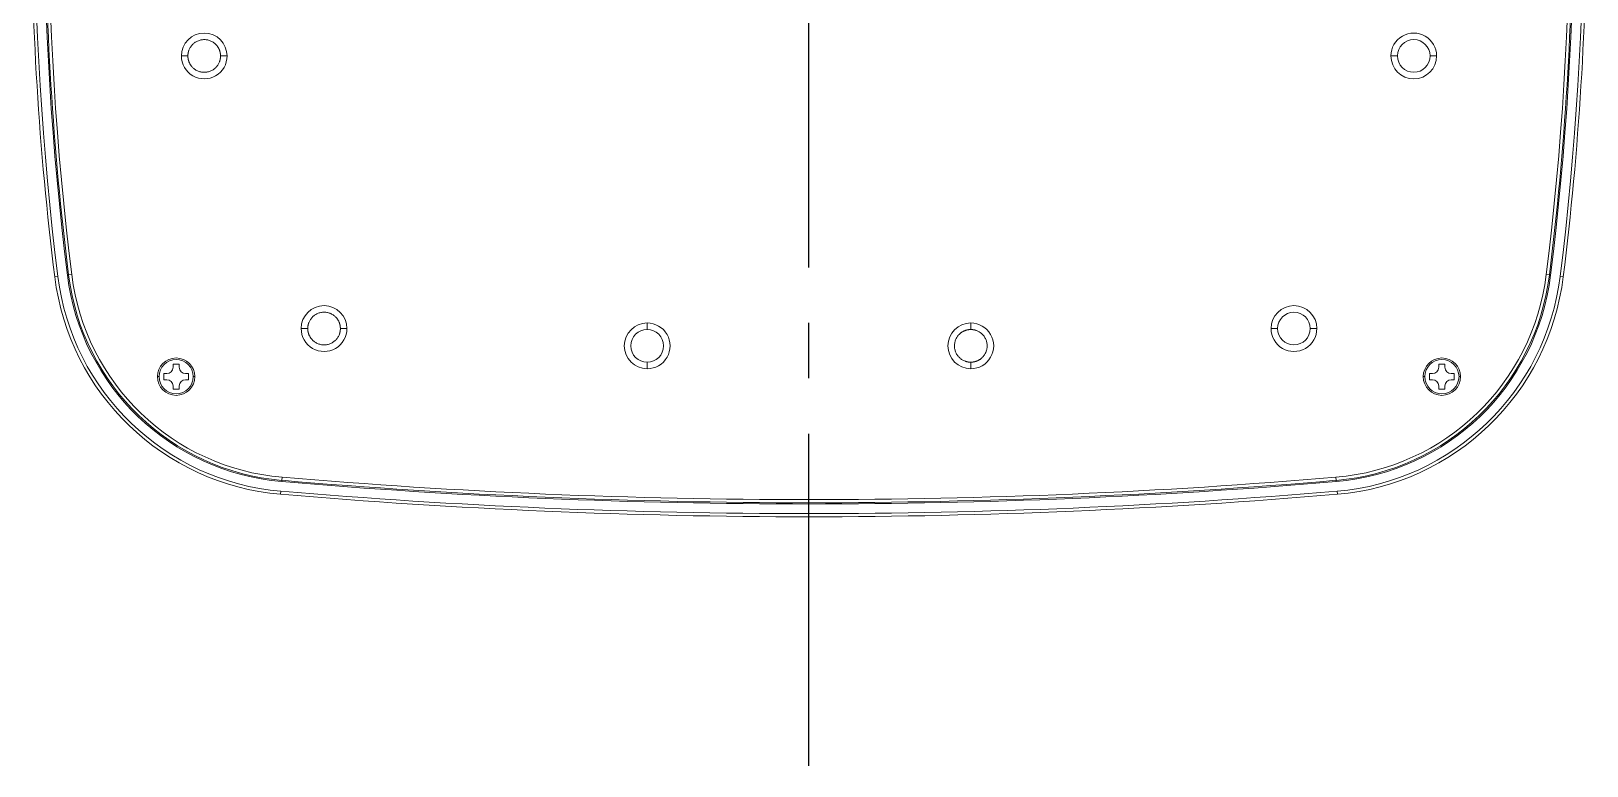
# Model space of a CAD drawing. Header units: millimetres. Extents: x 13235 to 13829, y -4257 to -3417.
# Drawn here: x 13413.2 to 13475.7, y -3622.6 to -3593.1 of the extents above; entities that cross this region are included whole.
import ezdxf

# ---------------------------------------------------------------- set-up
doc = ezdxf.new("R2010")
doc.units = ezdxf.units.MM
doc.header["$LTSCALE"] = 0.1
doc.linetypes.add('CENTER2', pattern=[28.575, 19.05, -3.175, 3.175, -3.175])
doc.linetypes.add('HIDDENX2', pattern=[19.05, 12.7, -6.35])
doc.layers.get('0').update_dxf_attribs({"lineweight": 15})
doc.layers.add('HIDDEN', color=8, linetype='HIDDENX2')

msp = doc.modelspace()

# ---------------------------------------------------------------- linework, layer by layer
at = {"linetype": 'Continuous', "lineweight": 13, "extrusion": (-1.22465e-16, -1, 0)}
for p, q in [((13414.307, -3602.966), (13414.183, -3602.982)), ((13414.741, -3602.913), (13414.691, -3602.919)), ((13414.865, -3602.897), (13414.741, -3602.913)), ((13474.229, -3602.913), (13474.105, -3602.897)), ((13474.229, -3602.913), (13474.279, -3602.919)), ((13474.788, -3602.982), (13474.664, -3602.966)), ((13418.373, -3606.994), (13418.311, -3606.994)), ((13419.748, -3606.994), (13419.811, -3606.994)), ((13469.222, -3606.994), (13469.16, -3606.994)), ((13470.597, -3606.994), (13470.66, -3606.994)), ((13423.306, -3611.156), (13423.301, -3611.206)), ((13423.306, -3611.156), (13423.316, -3611.032)), ((13465.665, -3611.156), (13465.654, -3611.032)), ((13465.665, -3611.156), (13465.669, -3611.206)), ((13423.268, -3611.592), (13423.258, -3611.717)), ((13465.702, -3611.592), (13465.712, -3611.717))]:
    msp.add_line(p, q, dxfattribs=at)
at = {"linetype": 'Continuous', "lineweight": 18, "extrusion": (-1.22465e-16, -1, 0)}
for p, q in [((13418.561, -3606.869), (13418.686, -3606.869)), ((13418.561, -3607.119), (13418.561, -3606.869)), ((13418.936, -3606.494), (13419.186, -3606.494)), ((13418.936, -3606.619), (13418.936, -3606.494)), ((13419.186, -3606.494), (13419.186, -3606.619)), ((13419.436, -3606.869), (13419.561, -3606.869)), ((13419.561, -3606.869), (13419.561, -3607.119)), ((13469.41, -3606.869), (13469.535, -3606.869)), ((13469.41, -3607.119), (13469.41, -3606.869)), ((13469.785, -3606.494), (13470.035, -3606.494)), ((13469.785, -3606.619), (13469.785, -3606.494)), ((13470.035, -3606.494), (13470.035, -3606.619)), ((13470.285, -3606.869), (13470.41, -3606.869)), ((13470.41, -3606.869), (13470.41, -3607.119)), ((13418.686, -3607.119), (13418.561, -3607.119)), ((13418.936, -3607.494), (13418.936, -3607.369)), ((13419.186, -3607.494), (13418.936, -3607.494)), ((13419.186, -3607.369), (13419.186, -3607.494)), ((13419.561, -3607.119), (13419.436, -3607.119)), ((13469.535, -3607.119), (13469.41, -3607.119)), ((13469.785, -3607.494), (13469.785, -3607.369)), ((13470.035, -3607.494), (13469.785, -3607.494)), ((13470.035, -3607.369), (13470.035, -3607.494)), ((13470.41, -3607.119), (13470.285, -3607.119))]:
    msp.add_line(p, q, dxfattribs=at)
at = {"linetype": 'Continuous', "lineweight": 13}
for centre, radius, start, end in [((13538.235, -3587.619), 124.875, 172.94061, 187.05939), ((13538.235, -3587.619), 124.313, 172.94061, 187.05944), ((13350.735, -3587.619), 124.313, 352.94061, 7.05939), ((13350.735, -3587.619), 124.875, 352.94061, 7.05939), ((13468.781, -3594.119), 0.656, 360, 180), ((13468.781, -3594.119), 0.656, 180, 360), ((13424.107, -3601.753), 9.875, 187.05939, 265.12919), ((13464.863, -3601.753), 9.875, 274.87081, 352.94061), ((13463.967, -3605.063), 0.656, 360, 180), ((13437.985, -3605.758), 0.656, 90, 270), ((13437.985, -3605.758), 0.656, 270, 90), ((13463.967, -3605.063), 0.656, 180, 360), ((13444.485, -3362.619), 249.312, 265.12919, 274.87081), ((13444.485, -3362.619), 249.875, 265.12919, 274.87081)]:
    msp.add_arc(centre, radius, start, end, dxfattribs=at)
at = {"linetype": 'Continuous', "lineweight": 13, "extrusion": (0, 0, -1)}
for centre, radius, start, end in [((-13538.235, -3587.619), 124.487, 352.94061, 7.05939), ((-13350.735, -3587.619), 124.487, 172.94061, 187.05939), ((-13424.107, -3601.753), 9.488, 274.87081, 352.94061), ((-13464.863, -3601.753), 9.488, 187.05939, 265.12919), ((-13444.485, -3362.619), 249.488, 265.12919, 274.87081)]:
    msp.add_arc(centre, radius, start, end, dxfattribs=at)
at = {"linetype": 'Continuous', "lineweight": 18}
for centre, radius, start, end in [((13538.235, -3587.619), 125, 180, 187.05939), ((13350.735, -3587.619), 125, 352.94061, 0), ((13424.107, -3601.753), 10, 187.05939, 265.12919), ((13424.107, -3601.753), 9.313, 187.06003, 265.12919), ((13464.863, -3601.753), 9.313, 274.87081, 352.94061), ((13464.863, -3601.753), 10, 274.87081, 352.94061), ((13419.061, -3606.994), 0.688, 0, 180), ((13418.686, -3606.619), 0.25, 270, 0), ((13419.436, -3606.619), 0.25, 180, 270), ((13469.91, -3606.994), 0.688, 0, 180), ((13469.535, -3606.619), 0.25, 270, 0), ((13470.285, -3606.619), 0.25, 180, 270), ((13419.061, -3606.994), 0.688, 180, 0), ((13418.686, -3607.369), 0.25, 0, 90), ((13419.436, -3607.369), 0.25, 90, 180), ((13469.91, -3606.994), 0.688, 180, 0), ((13469.535, -3607.369), 0.25, 0, 90), ((13470.285, -3607.369), 0.25, 90, 180), ((13444.485, -3362.619), 250, 265.12919, 274.87081)]:
    msp.add_arc(centre, radius, start, end, dxfattribs=at)
at = {"linetype": 'Continuous', "lineweight": 18, "extrusion": (0, 0, -1)}
for centre, radius, start, end in [((-13538.235, -3587.619), 124.438, 352.94061, 0), ((-13350.735, -3587.619), 124.438, 180, 187.05939), ((-13420.189, -3594.119), 0.919, 0.0032, 180.00319), ((-13468.781, -3594.119), 0.919, 0.00107, 180.00319), ((-13420.189, -3594.119), 0.919, 180.00319, 0.0032), ((-13468.781, -3594.119), 0.919, 180.00319, 0.00107), ((-13424.107, -3601.753), 9.438, 274.87081, 352.94061), ((-13464.863, -3601.753), 9.438, 187.05939, 265.12919), ((-13425.004, -3605.063), 0.919, 0.00107, 180.00106), ((-13463.967, -3605.063), 0.919, 0.00107, 180.00106), ((-13437.985, -3605.758), 0.919, 270.00319, 90.00319), ((-13437.985, -3605.758), 0.919, 90.00319, 270.00319), ((-13450.985, -3605.758), 0.919, 270.00319, 90.00106), ((-13450.985, -3605.758), 0.919, 90.00106, 270.00319), ((-13425.004, -3605.063), 0.919, 180.00106, 0.00107), ((-13463.967, -3605.063), 0.919, 180.00106, 0.00107), ((-13419.061, -3606.994), 0.75, 0, 180), ((-13469.91, -3606.994), 0.75, 0, 180), ((-13419.061, -3606.994), 0.75, 180, 0), ((-13469.91, -3606.994), 0.75, 180, 0), ((-13444.485, -3362.619), 249.438, 265.12919, 274.87081)]:
    msp.add_arc(centre, radius, start, end, dxfattribs=at)
at = {"linetype": 'Continuous', "lineweight": 18}
for points in [[(13420.844, -3594.119), (13420.844, -3594.117), (13420.844, -3594.112), (13420.844, -3594.105), (13420.844, -3594.098), (13420.844, -3594.092), (13420.843, -3594.085), (13420.843, -3594.078), (13420.842, -3594.071), (13420.842, -3594.064), (13420.841, -3594.057), (13420.841, -3594.051), (13420.84, -3594.044), (13420.839, -3594.037), (13420.838, -3594.031), (13420.838, -3594.024), (13420.837, -3594.018), (13420.836, -3594.011), (13420.834, -3594.004), (13420.833, -3593.998), (13420.832, -3593.991), (13420.831, -3593.985), (13420.829, -3593.978), (13420.828, -3593.972), (13420.827, -3593.966), (13420.825, -3593.959), (13420.823, -3593.953), (13420.822, -3593.946), (13420.82, -3593.94), (13420.818, -3593.934), (13420.816, -3593.927), (13420.814, -3593.921), (13420.812, -3593.915), (13420.81, -3593.908), (13420.808, -3593.902), (13420.806, -3593.896), (13420.8, -3593.881), (13420.791, -3593.857), (13420.776, -3593.825), (13420.759, -3593.794), (13420.741, -3593.764), (13420.72, -3593.733), (13420.697, -3593.704), (13420.667, -3593.669), (13420.628, -3593.63), (13420.578, -3593.589), (13420.521, -3593.552), (13420.46, -3593.521), (13420.397, -3593.496), (13420.331, -3593.477), (13420.262, -3593.466), (13420.192, -3593.462), (13420.122, -3593.465), (13420.053, -3593.476), (13419.987, -3593.494), (13419.923, -3593.518), (13419.861, -3593.55), (13419.804, -3593.586), (13419.753, -3593.628), (13419.707, -3593.673), (13419.665, -3593.723), (13419.629, -3593.776), (13419.598, -3593.831), (13419.58, -3593.873), (13419.57, -3593.901), (13419.566, -3593.913), (13419.562, -3593.926), (13419.558, -3593.938), (13419.555, -3593.951), (13419.552, -3593.963), (13419.549, -3593.976), (13419.546, -3593.988), (13419.544, -3594.001), (13419.542, -3594.014), (13419.54, -3594.027), (13419.538, -3594.04), (13419.537, -3594.053), (13419.536, -3594.066), (13419.535, -3594.079), (13419.534, -3594.092), (13419.534, -3594.106), (13419.534, -3594.115), (13419.534, -3594.119)], [(13419.534, -3594.119), (13419.534, -3594.122), (13419.534, -3594.126), (13419.534, -3594.133), (13419.534, -3594.14), (13419.534, -3594.147), (13419.535, -3594.154), (13419.535, -3594.161), (13419.536, -3594.168), (13419.536, -3594.175), (13419.537, -3594.181), (13419.537, -3594.188), (13419.538, -3594.195), (13419.539, -3594.201), (13419.54, -3594.208), (13419.54, -3594.215), (13419.541, -3594.221), (13419.542, -3594.228), (13419.543, -3594.234), (13419.545, -3594.241), (13419.546, -3594.247), (13419.547, -3594.254), (13419.548, -3594.26), (13419.55, -3594.267), (13419.551, -3594.273), (13419.553, -3594.28), (13419.555, -3594.286), (13419.556, -3594.293), (13419.558, -3594.299), (13419.56, -3594.305), (13419.562, -3594.312), (13419.564, -3594.318), (13419.566, -3594.324), (13419.568, -3594.331), (13419.57, -3594.337), (13419.572, -3594.343), (13419.578, -3594.358), (13419.587, -3594.382), (13419.602, -3594.414), (13419.619, -3594.445), (13419.637, -3594.475), (13419.658, -3594.505), (13419.681, -3594.535), (13419.711, -3594.569), (13419.75, -3594.608), (13419.8, -3594.65), (13419.857, -3594.687), (13419.918, -3594.718), (13419.981, -3594.743), (13420.047, -3594.761), (13420.116, -3594.773), (13420.186, -3594.777), (13420.256, -3594.773), (13420.325, -3594.763), (13420.391, -3594.745), (13420.455, -3594.72), (13420.517, -3594.689), (13420.574, -3594.652), (13420.625, -3594.611), (13420.671, -3594.566), (13420.713, -3594.516), (13420.749, -3594.463), (13420.779, -3594.408), (13420.798, -3594.366), (13420.808, -3594.338), (13420.812, -3594.326), (13420.816, -3594.313), (13420.819, -3594.301), (13420.823, -3594.288), (13420.826, -3594.276), (13420.829, -3594.263), (13420.832, -3594.25), (13420.834, -3594.238), (13420.836, -3594.225), (13420.838, -3594.212), (13420.84, -3594.199), (13420.841, -3594.186), (13420.842, -3594.173), (13420.843, -3594.16), (13420.844, -3594.146), (13420.844, -3594.133), (13420.844, -3594.124), (13420.844, -3594.119)], [(13425.659, -3605.063), (13425.659, -3605.061), (13425.659, -3605.056), (13425.659, -3605.049), (13425.659, -3605.042), (13425.658, -3605.035), (13425.658, -3605.028), (13425.658, -3605.021), (13425.657, -3605.015), (13425.657, -3605.008), (13425.656, -3605.001), (13425.655, -3604.994), (13425.655, -3604.988), (13425.654, -3604.981), (13425.653, -3604.974), (13425.652, -3604.968), (13425.651, -3604.961), (13425.65, -3604.954), (13425.649, -3604.948), (13425.648, -3604.941), (13425.647, -3604.935), (13425.646, -3604.928), (13425.644, -3604.922), (13425.643, -3604.916), (13425.641, -3604.909), (13425.64, -3604.903), (13425.638, -3604.896), (13425.636, -3604.89), (13425.635, -3604.883), (13425.633, -3604.877), (13425.631, -3604.871), (13425.629, -3604.864), (13425.627, -3604.858), (13425.625, -3604.852), (13425.623, -3604.845), (13425.62, -3604.839), (13425.615, -3604.824), (13425.605, -3604.801), (13425.591, -3604.769), (13425.574, -3604.738), (13425.555, -3604.707), (13425.535, -3604.677), (13425.512, -3604.648), (13425.482, -3604.613), (13425.443, -3604.574), (13425.392, -3604.533), (13425.336, -3604.496), (13425.275, -3604.464), (13425.211, -3604.439), (13425.146, -3604.421), (13425.077, -3604.41), (13425.007, -3604.406), (13424.936, -3604.409), (13424.868, -3604.42), (13424.802, -3604.437), (13424.737, -3604.462), (13424.676, -3604.493), (13424.619, -3604.53), (13424.568, -3604.571), (13424.521, -3604.617), (13424.48, -3604.666), (13424.443, -3604.72), (13424.413, -3604.775), (13424.395, -3604.817), (13424.385, -3604.844), (13424.381, -3604.857), (13424.377, -3604.869), (13424.373, -3604.882), (13424.37, -3604.894), (13424.367, -3604.907), (13424.364, -3604.919), (13424.361, -3604.932), (13424.359, -3604.945), (13424.357, -3604.957), (13424.355, -3604.97), (13424.353, -3604.983), (13424.352, -3604.996), (13424.351, -3605.009), (13424.35, -3605.023), (13424.349, -3605.036), (13424.349, -3605.049), (13424.349, -3605.058), (13424.349, -3605.063)], [(13424.349, -3605.063), (13424.349, -3605.065), (13424.349, -3605.07), (13424.349, -3605.077), (13424.349, -3605.084), (13424.349, -3605.091), (13424.349, -3605.098), (13424.35, -3605.105), (13424.35, -3605.111), (13424.351, -3605.118), (13424.351, -3605.125), (13424.352, -3605.132), (13424.353, -3605.138), (13424.353, -3605.145), (13424.354, -3605.152), (13424.355, -3605.158), (13424.356, -3605.165), (13424.357, -3605.171), (13424.358, -3605.178), (13424.359, -3605.185), (13424.361, -3605.191), (13424.362, -3605.198), (13424.363, -3605.204), (13424.365, -3605.21), (13424.366, -3605.217), (13424.368, -3605.223), (13424.369, -3605.23), (13424.371, -3605.236), (13424.373, -3605.242), (13424.375, -3605.249), (13424.376, -3605.255), (13424.378, -3605.262), (13424.38, -3605.268), (13424.383, -3605.274), (13424.385, -3605.281), (13424.387, -3605.287), (13424.393, -3605.302), (13424.402, -3605.325), (13424.417, -3605.357), (13424.434, -3605.388), (13424.452, -3605.419), (13424.473, -3605.449), (13424.495, -3605.478), (13424.525, -3605.513), (13424.565, -3605.552), (13424.615, -3605.593), (13424.672, -3605.63), (13424.732, -3605.662), (13424.796, -3605.687), (13424.862, -3605.705), (13424.93, -3605.716), (13425.001, -3605.72), (13425.071, -3605.717), (13425.14, -3605.706), (13425.206, -3605.688), (13425.27, -3605.664), (13425.331, -3605.633), (13425.388, -3605.596), (13425.44, -3605.555), (13425.486, -3605.509), (13425.528, -3605.46), (13425.564, -3605.406), (13425.594, -3605.351), (13425.612, -3605.309), (13425.622, -3605.282), (13425.627, -3605.269), (13425.631, -3605.257), (13425.634, -3605.244), (13425.638, -3605.232), (13425.641, -3605.219), (13425.644, -3605.207), (13425.646, -3605.194), (13425.649, -3605.181), (13425.651, -3605.169), (13425.653, -3605.156), (13425.654, -3605.143), (13425.656, -3605.13), (13425.657, -3605.117), (13425.658, -3605.103), (13425.658, -3605.09), (13425.659, -3605.077), (13425.659, -3605.068), (13425.659, -3605.063)], [(13450.985, -3605.102), (13450.983, -3605.102), (13450.978, -3605.102), (13450.971, -3605.103), (13450.964, -3605.103), (13450.957, -3605.103), (13450.95, -3605.103), (13450.944, -3605.104), (13450.937, -3605.104), (13450.93, -3605.105), (13450.923, -3605.105), (13450.916, -3605.106), (13450.91, -3605.107), (13450.903, -3605.107), (13450.896, -3605.108), (13450.89, -3605.109), (13450.883, -3605.11), (13450.877, -3605.111), (13450.87, -3605.112), (13450.864, -3605.113), (13450.857, -3605.114), (13450.851, -3605.116), (13450.844, -3605.117), (13450.838, -3605.118), (13450.831, -3605.12), (13450.825, -3605.122), (13450.818, -3605.123), (13450.812, -3605.125), (13450.806, -3605.127), (13450.799, -3605.128), (13450.793, -3605.13), (13450.787, -3605.132), (13450.78, -3605.134), (13450.774, -3605.136), (13450.768, -3605.139), (13450.761, -3605.141), (13450.746, -3605.146), (13450.723, -3605.156), (13450.691, -3605.171), (13450.66, -3605.187), (13450.629, -3605.206), (13450.599, -3605.226), (13450.57, -3605.249), (13450.535, -3605.279), (13450.496, -3605.318), (13450.455, -3605.369), (13450.418, -3605.425), (13450.387, -3605.486), (13450.361, -3605.55), (13450.343, -3605.616), (13450.332, -3605.684), (13450.328, -3605.755), (13450.331, -3605.825), (13450.342, -3605.894), (13450.36, -3605.96), (13450.384, -3606.024), (13450.415, -3606.085), (13450.452, -3606.142), (13450.493, -3606.193), (13450.539, -3606.24), (13450.588, -3606.282), (13450.642, -3606.318), (13450.697, -3606.348), (13450.739, -3606.366), (13450.767, -3606.376), (13450.779, -3606.38), (13450.791, -3606.384), (13450.804, -3606.388), (13450.816, -3606.391), (13450.829, -3606.395), (13450.841, -3606.398), (13450.854, -3606.4), (13450.867, -3606.403), (13450.88, -3606.405), (13450.892, -3606.407), (13450.905, -3606.408), (13450.918, -3606.41), (13450.932, -3606.411), (13450.945, -3606.412), (13450.958, -3606.412), (13450.972, -3606.413), (13450.981, -3606.413), (13450.985, -3606.413)], [(13450.985, -3606.413), (13450.987, -3606.413), (13450.992, -3606.413), (13450.999, -3606.413), (13451.006, -3606.412), (13451.013, -3606.412), (13451.02, -3606.412), (13451.027, -3606.411), (13451.034, -3606.411), (13451.04, -3606.41), (13451.047, -3606.41), (13451.054, -3606.409), (13451.061, -3606.409), (13451.067, -3606.408), (13451.074, -3606.407), (13451.08, -3606.406), (13451.087, -3606.405), (13451.094, -3606.404), (13451.1, -3606.403), (13451.107, -3606.402), (13451.113, -3606.401), (13451.12, -3606.399), (13451.126, -3606.398), (13451.133, -3606.397), (13451.139, -3606.395), (13451.145, -3606.394), (13451.152, -3606.392), (13451.158, -3606.39), (13451.165, -3606.389), (13451.171, -3606.387), (13451.177, -3606.385), (13451.184, -3606.383), (13451.19, -3606.381), (13451.196, -3606.379), (13451.203, -3606.377), (13451.209, -3606.374), (13451.224, -3606.369), (13451.248, -3606.359), (13451.279, -3606.344), (13451.31, -3606.328), (13451.341, -3606.309), (13451.371, -3606.289), (13451.4, -3606.266), (13451.435, -3606.236), (13451.474, -3606.197), (13451.515, -3606.146), (13451.552, -3606.09), (13451.584, -3606.029), (13451.609, -3605.965), (13451.627, -3605.899), (13451.638, -3605.831), (13451.643, -3605.76), (13451.639, -3605.69), (13451.628, -3605.621), (13451.611, -3605.556), (13451.586, -3605.491), (13451.555, -3605.43), (13451.518, -3605.373), (13451.477, -3605.322), (13451.432, -3605.275), (13451.382, -3605.234), (13451.329, -3605.197), (13451.273, -3605.167), (13451.231, -3605.149), (13451.204, -3605.139), (13451.191, -3605.135), (13451.179, -3605.131), (13451.166, -3605.127), (13451.154, -3605.124), (13451.141, -3605.12), (13451.129, -3605.118), (13451.116, -3605.115), (13451.104, -3605.113), (13451.091, -3605.11), (13451.078, -3605.109), (13451.065, -3605.107), (13451.052, -3605.106), (13451.039, -3605.104), (13451.026, -3605.104), (13451.012, -3605.103), (13450.999, -3605.102), (13450.99, -3605.102), (13450.985, -3605.102)]]:
    msp.add_open_spline(points, degree=3, knots=[0, 0, 0, 0, 0.003412, 0.006805, 0.010181, 0.01354, 0.016884, 0.020212, 0.023527, 0.026828, 0.030117, 0.033395, 0.036662, 0.039919, 0.043168, 0.046408, 0.049641, 0.052868, 0.05609, 0.059306, 0.062519, 0.065729, 0.068936, 0.072142, 0.075348, 0.078553, 0.08176, 0.084968, 0.088179, 0.091393, 0.094611, 0.097833, 0.101061, 0.104296, 0.107537, 0.110785, 0.114042, 0.130866, 0.147803, 0.164918, 0.182271, 0.199917, 0.217904, 0.23628, 0.266761, 0.298262, 0.330954, 0.365013, 0.397583, 0.430587, 0.464208, 0.498642, 0.532994, 0.566579, 0.599596, 0.632228, 0.666512, 0.699421, 0.731136, 0.76183, 0.794088, 0.825267, 0.855643, 0.885537, 0.891927, 0.898283, 0.90461, 0.910913, 0.917198, 0.92347, 0.929736, 0.936001, 0.942272, 0.948554, 0.954854, 0.961178, 0.967534, 0.973926, 0.980362, 0.986849, 0.993393, 1, 1, 1, 1], dxfattribs=at)
at = {"linetype": 'Continuous', "lineweight": 13}
for points in [[(13419.534, -3594.119), (13419.516, -3594.119), (13419.497, -3594.119), (13419.457, -3594.119), (13419.435, -3594.119), (13419.39, -3594.119), (13419.367, -3594.119), (13419.319, -3594.119), (13419.295, -3594.119), (13419.27, -3594.119)], [(13420.844, -3594.119), (13420.861, -3594.119), (13420.88, -3594.119), (13420.921, -3594.119), (13420.943, -3594.119), (13420.988, -3594.119), (13421.011, -3594.119), (13421.059, -3594.119), (13421.083, -3594.119), (13421.108, -3594.119)], [(13468.125, -3594.119), (13468.108, -3594.119), (13468.089, -3594.119), (13468.048, -3594.119), (13468.027, -3594.119), (13467.982, -3594.119), (13467.959, -3594.119), (13467.911, -3594.119), (13467.887, -3594.119), (13467.863, -3594.119)], [(13469.437, -3594.119), (13469.455, -3594.119), (13469.474, -3594.119), (13469.514, -3594.119), (13469.536, -3594.119), (13469.581, -3594.119), (13469.604, -3594.119), (13469.651, -3594.119), (13469.676, -3594.119), (13469.7, -3594.119)], [(13437.985, -3604.839), (13437.985, -3604.863), (13437.985, -3604.887), (13437.985, -3604.935), (13437.985, -3604.958), (13437.985, -3605.003), (13437.985, -3605.025), (13437.985, -3605.065), (13437.985, -3605.084), (13437.985, -3605.101)], [(13450.985, -3605.102), (13450.985, -3605.085), (13450.985, -3605.066), (13450.985, -3605.025), (13450.985, -3605.004), (13450.985, -3604.959), (13450.985, -3604.935), (13450.985, -3604.888), (13450.985, -3604.863), (13450.985, -3604.839)], [(13424.349, -3605.063), (13424.331, -3605.063), (13424.312, -3605.063), (13424.272, -3605.063), (13424.25, -3605.063), (13424.205, -3605.063), (13424.182, -3605.063), (13424.134, -3605.063), (13424.109, -3605.063), (13424.085, -3605.063)], [(13425.659, -3605.063), (13425.676, -3605.063), (13425.695, -3605.063), (13425.736, -3605.063), (13425.757, -3605.063), (13425.802, -3605.063), (13425.826, -3605.063), (13425.874, -3605.063), (13425.898, -3605.063), (13425.922, -3605.063)], [(13463.31, -3605.063), (13463.293, -3605.063), (13463.274, -3605.063), (13463.234, -3605.063), (13463.212, -3605.063), (13463.167, -3605.063), (13463.144, -3605.063), (13463.096, -3605.063), (13463.072, -3605.063), (13463.048, -3605.063)], [(13464.623, -3605.063), (13464.64, -3605.063), (13464.659, -3605.063), (13464.699, -3605.063), (13464.721, -3605.063), (13464.766, -3605.063), (13464.789, -3605.063), (13464.837, -3605.063), (13464.861, -3605.063), (13464.885, -3605.063)], [(13437.985, -3606.676), (13437.985, -3606.652), (13437.985, -3606.628), (13437.985, -3606.58), (13437.985, -3606.557), (13437.985, -3606.512), (13437.985, -3606.49), (13437.985, -3606.45), (13437.985, -3606.431), (13437.985, -3606.414)], [(13450.985, -3606.413), (13450.985, -3606.43), (13450.985, -3606.449), (13450.985, -3606.49), (13450.985, -3606.511), (13450.985, -3606.556), (13450.985, -3606.58), (13450.985, -3606.627), (13450.985, -3606.652), (13450.985, -3606.676)]]:
    msp.add_open_spline(points, degree=3, knots=[0, 0, 0, 0, 0.25, 0.25, 0.5, 0.5, 0.75, 0.75, 1, 1, 1, 1], dxfattribs=at)
at = {"layer": 'HIDDEN', "color": 1, "linetype": 'CENTER2', "ltscale": 7, "extrusion": (-1.22465e-16, -1, 0)}
msp.add_line((13444.485, -3622.619), (13444.485, -3469.817), dxfattribs=at)

doc.saveas('drawing.dxf')
